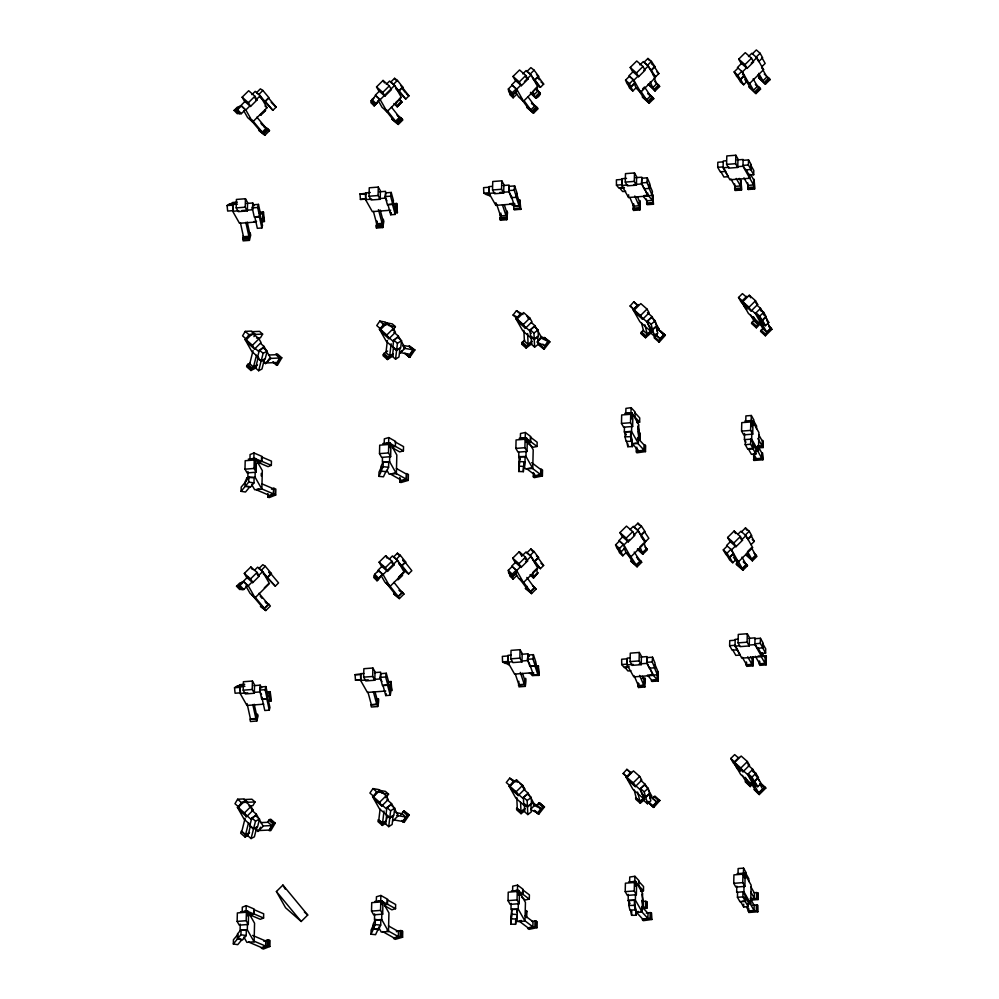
<?xml version="1.0" encoding="UTF-8"?>
<svg xmlns="http://www.w3.org/2000/svg" width="999" height="999" viewBox="0 0 999 999"><rect width="100%" height="100%" fill="white"/><g stroke="black" fill="none" stroke-linecap="round" stroke-linejoin="round"><path stroke-width="1.5" d="M256.306 221.99L239.498 223.277L232.705 211.276L232.867 204.508L237.45 204.158M236.201 207.892L236.413 199.438L245.442 198.739L247.565 202.497L247.352 210.951L238.324 211.638L236.201 207.892L245.23 207.193L247.352 210.951M245.23 207.193L245.442 198.739M245.579 486.001L249.962 486.7L245.492 492.02L241.096 491.321L241.209 487.087L245.679 481.768M242.208 939.347L237.725 944.667L233.341 943.968L233.441 939.734L237.912 934.415L237.812 938.648L240.747 939.11M244.992 469.168L245.192 460.714L254.221 460.015L256.343 463.773L256.144 472.227L247.115 472.914L244.992 469.168L254.021 468.469L256.144 472.227M263.748 704.17L246.94 705.456L240.147 693.443L240.309 686.688L244.892 686.338M246.616 203.459L252.735 202.984L252.572 209.753L241.87 210.564M246.054 481.481L246.728 477.809L255.07 477.16L261.875 489.173L254.645 489.722L251.623 484.39M246.653 480.769L246.728 477.809M237.15 921.403L237.35 912.936L246.378 912.249L248.501 916.008L248.301 924.462L239.273 925.149L237.15 921.403L246.179 920.703L248.301 924.462M247.852 477.709L248.002 471.516M243.194 690.184L243.394 681.73L252.422 681.043L254.545 684.79L254.345 693.244L245.317 693.943L243.194 690.184L252.223 689.497L254.345 693.244M241.096 491.321L248.714 482.092L248.826 477.01L254.096 477.859L253.971 482.929L250.399 487.187L245.13 486.351L245.255 481.281L248.826 477.01M249.95 459.602L250.075 454.533L253.996 452.984L261.9 456.368L261.775 461.438L257.854 462.987L257.917 460.452M240.235 924.162L240.085 930.356L247.315 929.807L254.108 941.82L246.89 942.369L243.868 937.037M233.341 943.968L240.946 934.739L241.071 929.669L246.341 930.506L246.216 935.576L242.632 939.834L237.362 938.998L237.487 933.928L241.071 929.669M251.261 459.09L253.871 458.066L253.996 452.984M254.021 468.469L254.221 460.015M255.07 477.16L255.182 472.515M255.257 469.405L255.519 458.553L248.301 459.115M246.229 905.643L242.307 907.179L242.195 912.262L246.104 910.713L246.229 905.643L254.133 909.015L254.008 914.085L250.087 915.633L250.15 913.098M246.179 920.703L246.378 912.249M252.223 689.497L252.422 681.043M247.315 929.807L247.465 923.613M247.652 915.858L247.764 911.2L240.534 911.762M261.451 461.151L261.563 456.918L271.441 461.138L271.328 465.372L268.069 466.658L258.192 462.437L261.451 461.151L271.328 465.372M261.226 475.911L261.288 473.376M261.875 489.173L262.312 470.566L255.519 458.553M253.696 913.798L253.796 909.565L263.674 913.798L263.574 918.019L260.302 919.305L250.424 915.084L253.696 913.798L263.574 918.019M261.513 694.592L260.002 691.932L260.165 685.164L254.058 685.626M254.108 941.82L254.558 923.213L247.764 911.2M271.503 489.185L273.851 488.261L275.836 489.098L275.687 495.017L269.156 497.602L267.844 497.027L267.907 493.531M258.928 488.761L256.306 489.797L269.48 495.429L273.401 493.881L273.526 488.811L261.663 483.741M267.844 497.027L273.714 494.18L273.851 488.261M248.551 942.02L261.726 947.651L265.647 946.103L265.771 941.033L252.597 935.401M267.27 945.891L267.407 939.972L268.719 939.997L270.042 940.559L269.892 946.478L263.361 949.05L261.388 948.201L267.27 945.891L269.892 946.478M268.581 945.916L268.719 939.997M390.684 210.227L372.34 211.626L365.547 199.625L365.709 192.857L370.292 192.507M369.056 196.241L369.255 187.787L378.284 187.088L380.407 190.846L380.207 199.3L371.178 199.987L369.056 196.241L378.084 195.542L380.207 199.3M385.739 691.033L367.407 692.432L360.614 680.431L360.776 673.663L363.823 673.426M363.661 677.16L363.861 668.706L372.889 668.019L375.012 671.765L374.812 680.232L365.784 680.918L363.661 677.16L372.689 676.473L374.812 680.232M378.084 195.542L378.284 187.088M372.689 676.473L372.889 668.019M386.925 200.762L385.414 198.102L385.577 191.333L379.458 191.808M386.064 471.228L383.454 476.798L378.908 476.348L379.008 472.115L381.606 466.558M379.495 453.633L379.695 445.179L388.723 444.48L390.846 448.239L390.646 456.693L381.618 457.38L379.495 453.633L388.524 452.934L390.646 456.693M381.031 471.153L381.156 466.083L383.241 461.638L388.698 462.175L388.586 467.245L386.501 471.69L381.031 471.153L383.117 466.708L383.241 461.638M371.016 934.227L371.116 930.007L373.713 924.437L373.614 928.658L371.016 934.227L375.574 934.677L378.171 929.107L373.614 928.658M371.528 911.1L371.728 902.646L380.756 901.947L382.879 905.706L382.679 914.16L373.651 914.847L371.528 911.1L380.557 910.401L382.679 914.16M382.467 457.53L382.355 462.175L389.585 461.625L396.378 473.638L389.148 474.188L386.888 470.179M373.151 929.045L373.264 923.963L375.349 919.517L380.819 920.054L380.694 925.124L378.609 929.582L373.151 929.045L375.224 924.587L375.349 919.517M374.625 913.86L374.475 920.067L381.693 919.505L388.486 931.518L381.268 932.067L378.996 928.071M381.98 681.58L380.469 678.908L380.631 672.14L374.525 672.614M376.311 901.835L376.436 896.752L380.869 895.466L387.6 899.237L387.475 904.307L384.528 905.181M388.636 442.657L388.761 437.574L384.328 438.873L384.203 443.943L388.636 442.657L403.421 450.836L403.534 446.603L395.104 441.883M388.524 452.934L388.723 444.48M389.585 461.625L389.735 455.419M389.922 447.677L390.035 443.019L382.804 443.581M378.609 929.582L378.671 927.047M380.557 910.401L380.756 901.947M387.475 904.307L380.744 900.536L380.869 895.466M381.693 919.505L381.843 913.311M382.068 904.008L382.142 900.911L374.912 901.46M396.378 473.638L396.828 455.032L390.035 443.019M388.486 931.518L388.936 912.911L382.142 900.911M408.254 480.394L406.568 479.445L406.718 473.526L408.404 474.475L408.254 480.394L400.874 482.554L399.75 481.93L399.862 477.485M399.75 481.93L400 478.434M395.542 908.715L395.641 904.495L387.225 899.774L387.125 903.995L395.542 908.715L391.845 909.802L384.627 905.756M406.218 479.133L394.992 472.839L390.559 474.138L401.785 480.432L406.218 479.133L406.331 474.063L396.366 468.469M382.679 931.592L393.906 937.886L398.339 936.6L398.451 931.518L388.486 925.923M400.174 936.475L400.312 930.556L401.61 930.656L402.734 931.293L402.597 937.212L395.204 939.36L393.531 938.423L400.174 936.475L402.597 937.212M401.473 936.575L401.61 930.656M514.173 203.958L495.841 205.369L489.048 193.356L489.21 186.588L492.257 186.363M492.544 189.972L492.744 181.518L501.773 180.831L503.896 184.578L503.696 193.032L494.667 193.731L492.544 189.972L501.573 189.286L503.696 193.032M495.841 205.369L495.904 202.66M501.573 189.286L501.773 180.831M511.925 197.178L508.903 191.833L509.065 185.065L502.959 185.539M532.917 672.702L514.585 674.1L507.792 662.1L507.954 655.332L511.013 655.094M510.839 658.828L511.038 650.374L520.067 649.687L522.19 653.433L521.99 661.887L512.962 662.587L510.839 658.828L519.867 658.141L521.99 661.887M515.871 448.401L516.071 439.947L525.099 439.248L527.222 443.007L527.022 451.461L517.994 452.147L515.871 448.401L524.9 447.714L527.022 451.461M508.029 900.636L508.229 892.182L517.257 891.483L519.38 895.241L519.18 903.695L510.152 904.382L508.029 900.636L517.057 899.937L519.18 903.695M520.242 459.615L518.731 456.955L518.843 452.297M524.113 461.75L523.339 471.665L518.706 471.491L519.48 461.563L524.999 461.85L525.124 456.78L519.567 456.555L518.906 466.196L524.463 466.421L524.999 461.85M519.418 464.385L519.567 456.555M511.126 903.396L510.976 909.602L518.194 909.04L524.987 921.053L517.769 921.602L516.258 918.943M516.246 918.618L515.584 924.325L510.951 924.137L511.725 914.21L517.245 914.51L517.357 909.427L511.8 909.215L511.138 918.843L516.708 919.068L517.245 914.51M511.8 909.215L510.951 924.137M523.339 471.665L523.439 467.445M519.867 658.141L520.067 649.687M524.463 466.421L524.562 462.612M524.9 447.714L525.099 439.248M525.224 437.562L525.349 432.492L520.491 433.504L520.367 438.586L525.224 437.562L537.062 446.453L537.162 442.22L530.369 437.1L530.269 441.321L527.559 441.895M524.025 466.296L525.524 468.956L532.754 468.406L525.961 456.393L526.073 451.748M526.298 442.445L526.411 437.799L519.18 438.349M515.584 924.325L515.684 920.091M516.708 919.068L516.758 916.533M517.057 899.937L517.257 891.483M517.457 890.209L517.582 885.139L512.724 886.163L512.599 891.233L517.457 890.209L529.295 899.1L529.395 894.867L522.602 889.747M518.194 909.04L518.344 902.846M518.531 895.092L518.643 890.446L511.426 890.996M529.92 664.572L527.659 660.576L527.822 653.808L521.703 654.27M522.502 893.968L522.564 891.158M532.754 468.406L533.204 449.8L526.411 437.799M542.395 475.949L541.033 474.925L541.171 469.006L542.532 470.029L542.395 475.949L534.303 477.647L533.391 476.96L533.503 472.527M533.391 476.96L533.816 473.489M524.987 921.053L525.437 902.459L518.643 890.446M526.91 910.951L526.673 917.619L525.886 916.445L526.023 910.526L526.823 911.712M530.369 468.007L526.723 468.768L535.776 475.599L540.634 474.587L540.759 469.505L531.705 462.674M521.403 920.491L518.968 920.991L528.034 927.834L532.879 926.81L533.004 921.74L525.074 915.758M534.902 926.81L535.039 920.891L537.212 921.74L537.062 927.659L528.971 929.357L527.609 928.333L534.902 926.81L537.062 927.659M536.163 926.985L536.301 921.066M648.426 195.966L628.558 197.49L621.765 185.477L621.927 178.721L626.51 178.371M625.274 182.093L625.474 173.639L634.502 172.952L636.625 176.698L636.425 185.165L627.397 185.851L625.274 182.093L634.29 181.406L636.425 185.165M621.478 423.426L621.678 414.972L630.706 414.285L632.829 418.032L632.629 426.486L623.601 427.185L621.478 423.426L630.506 422.739L632.629 426.486M628.558 197.49L628.633 194.78M625.849 434.64L624.338 431.98L624.45 427.322M625.049 436.825L625.174 431.743L630.719 431.655L631.618 441.296L626.073 441.396L625.049 436.825L630.594 436.725L631.618 441.296M632.429 446.603L631.268 436.65L632.429 446.603L627.809 446.69L627.884 443.868M634.29 181.406L634.502 172.952M630.506 422.739L630.706 414.285M631.106 407.667L630.993 412.737L625.799 413.461L625.923 408.391L631.106 407.667L635.139 412.013L635.014 417.082L631.992 413.823M630.594 436.725L630.719 431.655M632.579 443.881L638.349 443.431L631.555 431.418L631.668 426.773M631.855 419.018L632.005 412.824L624.787 413.374M653.683 675.361L633.816 676.885L627.022 664.872L627.185 658.116L630.244 657.879M630.069 661.613L630.269 653.159L639.298 652.459L641.42 656.218L641.221 664.672L632.192 665.359L630.069 661.613L639.098 660.913L641.221 664.672M647.664 194.63L641.633 183.953L641.795 177.198L635.676 177.66M625.212 891.645L625.411 883.191L634.44 882.504L636.563 886.263L636.363 894.717L627.335 895.404L625.212 891.645L634.24 890.958L636.363 894.717M645.491 451.61L644.492 450.524L644.63 444.605L645.641 445.691L645.491 451.61L636.85 452.822L636.288 447.652M636.176 452.097L636.813 447.177M637.849 429.707L637.936 425.899L639.635 433.529L639.51 438.598L637.824 430.981M638.349 443.431L638.798 424.825L632.005 412.824M636.75 422.552L639.635 422.152L639.735 417.919L634.702 412.487M629.657 903.283L628.159 900.611L628.309 894.417M639.959 439.023L640.109 433.104L640.222 440.159L639.959 439.023L637.187 439.061M628.87 905.456L628.995 900.386L634.54 900.286L635.426 909.939L629.882 910.039L628.87 905.456L634.415 905.369L635.426 909.939M636.251 915.246L635.077 905.294L636.251 915.246L631.63 915.321L631.73 911.1M639.098 660.913L639.298 652.459M636.051 443.106L632.155 443.643L638.873 450.886L644.068 450.162L644.193 445.092L637.474 437.849M634.24 890.958L634.44 882.504M634.927 876.298L634.802 881.38L629.62 882.105L629.745 877.022L634.927 876.298L638.96 880.643L638.836 885.726M634.415 905.369L634.54 900.286M636.388 912.512L642.17 912.075L635.376 900.062L635.526 893.868M635.714 886.113L635.826 881.455L628.596 882.017M652.921 674.025L646.89 663.348L647.052 656.593L640.933 657.055M642.17 912.075L642.619 893.468L635.826 881.455M640.571 891.195L643.456 890.783L643.556 886.563L638.511 881.13M642.195 908.416L646.815 908.328L645.641 907.204L645.779 901.285L643.006 901.335M646.64 907.567L646.79 901.647L645.779 901.285M646.815 908.328L646.79 901.647M638.586 911.5L635.988 911.862L642.707 919.105L647.889 918.381L648.014 913.311L642.257 907.104M650.037 918.506L642.257 919.592L643.269 920.678L651.91 919.467L650.037 918.506L650.187 912.587L646.291 913.123M651.248 918.743L651.385 912.824L650.187 912.587M651.91 919.467L651.385 912.824M717.707 167.345L723.126 166.92L725.674 171.428L720.254 171.84L717.707 167.345L717.831 162.263L723.251 161.85M749.862 174.201L749.762 178.259L729.894 179.783L723.101 167.77L723.264 161.001L726.323 160.777M726.598 164.385L726.81 155.931L735.838 155.245L737.961 158.991L737.749 167.445L728.733 168.144L726.598 164.385L735.626 163.699L737.749 167.445M741.508 190.01L741.071 180.432L741.508 190.01L735.189 190.497L734.677 183.953M735.626 163.699L735.838 155.245M730.818 178.871L735.064 186.376L740.484 185.951L740.609 180.881L739.198 178.384M729.62 645.716L735.039 645.292L737.587 649.8L732.167 650.212L729.62 645.716L729.745 640.634L735.164 640.222M749.762 178.259L742.969 166.246L743.131 159.478L737.012 159.952M761.775 652.572L761.675 656.63L741.82 658.154L735.027 646.141L735.189 639.372L738.236 639.148M741.57 431.106L741.77 422.639L750.798 421.953L752.921 425.711L752.722 434.165L743.693 434.852L741.57 431.106L750.599 430.407L752.722 434.165M754.595 188.998L754.158 179.42L754.595 188.998L748.276 189.485L747.764 182.954M748.401 164.985L742.981 165.397L745.529 169.905L750.948 169.493L748.401 164.985L748.526 159.915L743.106 160.327M748.276 189.485L748.338 186.676M738.074 642.881L738.273 634.427L747.302 633.728L749.425 637.487L749.225 645.941L740.197 646.628L738.074 642.881L747.09 642.182L749.225 645.941M733.728 883.328L733.928 874.874L742.956 874.187L745.079 877.934L744.879 886.4L735.851 887.087L733.728 883.328L742.756 882.641L744.879 886.4M745.941 442.32L744.43 439.647L744.58 433.454M750.948 169.493L751.073 164.423L748.526 159.915M753.184 448.738L750.624 444.243L750.749 439.16L753.296 443.668L753.184 448.738L747.764 449.163L745.217 444.655L745.329 439.585M745.778 420.979L745.903 415.909L751.323 415.497L753.87 419.992L753.745 425.062M743.918 177.859L748.164 185.364L753.571 184.952L753.696 179.882L750.861 174.875M745.991 169.443L749.175 175.075L753.696 174.738L753.795 170.504L750.611 164.872M736.812 886.101L736.663 892.294L743.893 891.745L750.686 903.758L747.801 903.97M745.416 901.385L742.869 896.89L742.994 891.82L745.541 896.315L745.416 901.385L739.997 901.81L737.449 897.302L737.574 892.232M738.024 873.626L738.136 868.556L743.556 868.143L746.103 872.639L745.978 877.721M750.599 430.407L750.798 421.953M751.198 420.567L751.323 415.497M753.034 665.871L752.809 656.668L753.034 665.871L746.715 666.358L746.141 662.187M755.556 451.323L758.453 451.111L751.66 439.098L751.847 431.343M751.947 426.698L752.097 420.492L744.879 421.054M750.661 656.78L752.072 659.29L751.947 664.36L746.54 664.772L746.59 662.237M747.09 642.182L747.302 633.728M752.734 448.351L752.834 444.13L756.018 449.75L755.918 453.983L751.41 454.333L748.226 448.701L752.734 448.351L755.918 453.983M742.756 882.641L742.956 874.187M743.431 873.213L743.556 868.143M762.886 459.777L762.387 452.722L762.886 459.777L753.858 460.464L753.571 453.796M743.893 891.745L744.043 885.539M744.23 877.796L744.342 873.138L737.112 873.7M753.433 459.715L754.12 459.265L754.257 453.346M748.164 906.63L744.967 900.998L745.079 896.777L748.263 902.409L748.164 906.63L743.643 906.98L743.706 904.157M756.53 428.896L756.593 426.086L754.045 421.578M758.453 451.111L758.903 432.505L752.097 420.492M752.372 905.131L757.554 905.119L757.841 911.787L748.813 912.487L748.239 908.403M748.763 881.543L748.825 878.733L745.641 873.101M750.636 899.15L754.17 905.406L754.045 910.489L748.638 910.901L748.701 908.366M761.675 656.63L754.882 644.617L755.044 637.849L748.938 638.324M749.862 900.436L749.799 902.984L754.045 910.489M750.686 903.758L751.136 885.151L744.342 873.138M753.558 453.671L756.393 458.678L761.8 458.254L761.925 453.184L757.679 445.679M758.041 446.316L762.1 446.004L762.225 440.921L758.678 434.665M763.174 447.515L762.687 440.472L763.174 447.515L757.155 447.977M763.373 655.856L765.896 655.669L766.32 656.418L766.121 664.872L759.802 665.359L759.24 661.188M762.337 653.284L765.159 658.279L765.047 663.361L759.627 663.773L759.69 661.238M750.286 898.538L754.345 898.226L754.47 893.156L750.923 886.9M760.314 643.356L754.907 643.768L757.454 648.276L762.874 647.864L760.314 643.356L760.439 638.286L755.019 638.698M765.047 663.361L760.801 655.856L760.851 653.321M757.841 911.787L756.293 910.738L756.443 904.819M750.611 900.111L758.129 899.525L756.593 898.476L756.73 892.557L754.02 892.769M762.874 647.864L762.986 642.794L760.439 638.286M757.417 911.038L757.554 905.119M757.704 898.775L757.854 892.856L756.73 892.557M758.129 899.525L757.854 892.856M757.916 647.814L761.101 653.446L765.609 653.096L765.709 648.875L762.524 643.244M766.121 664.872L765.896 655.669M408.878 357.205L413.524 349.7L414.897 349.937L409.802 357.367L404.508 353.371M639.86 209.952L639.735 200.624L639.86 209.952L633.541 210.427L633.241 203.933M637.487 196.865L639.26 201.061L638.96 205.769L633.541 206.181L633.691 203.821M633.541 210.427L633.878 205.195M641.558 182.929L641.857 178.222L647.277 177.81L649.762 183.679L649.462 188.386L644.055 188.799L641.558 182.929L646.977 182.517L649.462 188.386M646.977 182.517L647.277 177.81M652.147 195.367L649.038 188.024L649.288 184.103L652.397 191.446L652.147 195.367L647.639 195.717L647.802 193.094M642.369 678.383L644.904 678.196L645.317 679.17L644.817 687.025L638.498 687.499L638.049 683.216M642.295 676.286L644.068 680.481L643.768 685.189L638.349 685.614L638.498 683.254M638.498 687.499L638.748 683.578M644.817 687.025L644.193 685.551L644.904 678.196M646.815 662.325L647.115 657.617L652.534 657.205L655.019 663.074L654.72 667.782L649.313 668.194L646.815 662.325L652.235 661.912L654.72 667.782M652.235 661.912L652.534 657.205M649.787 667.769L652.896 675.112L657.404 674.762L657.654 670.841L655.069 664.722M270.579 701.198L270.205 691.645L271.154 700.811L268.057 701.398M506.743 219.73L506.93 210.864L507.529 212.637L506.743 219.73L500.424 220.217L500.337 213.898M504.233 204.645L506.443 211.251L505.969 215.509L500.561 215.921L500.874 213.087M500.424 220.217L501.048 214.548M508.753 190.584L509.215 186.326L514.635 185.914L517.02 193.032L516.545 197.29L511.138 197.702L508.753 190.584L514.173 190.16L516.545 197.29M514.173 190.16L514.635 185.914M519.118 205.881L516.133 196.965L516.533 193.419L519.505 202.335L519.118 205.881L514.597 206.219L514.86 203.858M525.287 686.375C523.588 677.734 527.322 673.638 525.287 686.375L518.968 686.862L518.793 681.256M515.334 674.138L518.856 684.69L524.275 684.278L524.737 680.019L522.539 673.426M527.497 659.315L527.971 655.057L533.391 654.645L535.764 661.775L535.302 666.033L529.882 666.445L527.497 659.315L532.917 658.903L535.302 666.033M532.917 658.903L533.391 654.645M533.616 672.602L533.354 674.962L530.369 666.058L533.379 665.821M535.014 664.522L535.277 662.162L538.261 671.066L537.862 674.612L532.529 674.987L529.383 673.076M387.637 351.061L383.941 353.434L383.054 355.681L387.412 359.528L393.107 355.869M387.4 340.484L385.964 352.61L389.71 355.906L392.782 353.933M387.412 359.528L388.311 357.267L393.231 354.121M389.71 355.906L391.133 343.781M392.844 347.277L393.706 340.01L397.802 337.375L401.548 340.671L400.686 347.939L396.591 350.574L386.213 341.208L379.408 329.208L384.64 324.026M395.542 359.165L398.963 356.98L400.037 347.889L396.615 350.075L393.494 347.327L392.42 356.418L395.542 359.165L397.452 343.294L401.548 340.671M380.07 809.215L378.821 819.817L382.567 823.114L385.639 821.141M382.567 823.114L384.003 811.001M382.542 823.613L378.171 819.767L377.959 821.578L382.33 825.424L382.542 823.613L386.226 821.24M386.875 807.492L386.014 814.772L389.76 818.056L393.856 815.434L394.717 808.154L390.971 804.869L386.875 807.492L390.621 810.788L388.711 826.66L385.602 823.913L386.675 814.822M386.838 818.968L387.2 815.946M518.706 471.491L519.38 465.784M517.007 912.474L517.357 909.427M390.572 682.454L391.108 681.53L391.783 690.784L390.572 682.454L388.037 682.654M382.792 227.547L383.279 219.293L383.841 221.353L382.792 227.547L376.461 228.034L376.723 221.179M380.169 210.027L382.779 219.643L382.142 223.364L376.723 223.776L377.147 221.291M376.461 228.034L377.098 224.313M385.177 196.578L385.814 192.857L391.221 192.445L393.456 200.687L392.819 204.395L387.412 204.82L385.177 196.578L390.597 196.154L391.221 192.445M392.944 201.024L395.729 211.326L395.204 214.423L390.696 214.773L391.046 212.712M392.769 202.06L392.42 204.121L395.204 214.423M380.232 677.384L380.869 673.663L386.288 673.251L388.511 681.493L387.887 685.214L382.467 685.626L380.232 677.384L385.651 676.972L386.288 673.251M367.994 692.257L371.341 704.62L376.748 704.195L377.385 700.486L375.149 692.245M377.147 704.47C378.883 692.732 379.133 702.135 377.709 706.53L371.391 707.017L370.829 704.957L377.147 704.47L377.709 706.53M388.012 681.83L390.796 692.132L390.272 695.229L385.751 695.579L386.101 693.518M543.419 348.788L539.048 344.942L539.235 344.031L544.18 349.151L549.875 341.895L544.355 337.512L549.875 341.895M538.236 665.958L539.035 675.374L538.236 665.958L535.701 666.158M249.4 240.372L249.026 237.562L250.2 232.892L250.699 235.19L249.4 240.372L243.082 240.859L243.294 235.714M252.26 207.917L253.034 204.807L258.454 204.395L260.489 213.599L259.703 216.708L254.295 217.12L252.26 207.917L257.68 207.505L258.454 204.395M240.409 222.777L243.481 236.713L248.901 236.301L249.675 233.192L247.215 222.04M259.328 216.483L259.977 213.886L262.512 225.387L261.863 227.972L257.342 228.321L254.807 216.82L259.328 216.483L261.863 227.972M250.175 363.087L247.764 364.348L246.603 366.67L250.974 370.517L256.306 367.719M253.059 350.524L249.75 363.748L253.496 367.033L257.492 364.935M250.974 370.517L252.135 368.181L256.93 365.671M253.496 367.033L256.443 355.282M259.378 350.037L257.38 357.967L261.126 361.263L265.122 359.165L267.108 351.236L263.374 347.939L259.378 350.037L263.112 353.334L261.126 361.263M258.666 370.729L261.151 360.814L264.473 359.066L261.988 368.981L258.666 370.729L255.544 367.982L258.029 358.067L261.151 360.814M259.69 690.097L260.477 686.987L265.896 686.575L267.919 695.766L267.145 698.875L261.726 699.3L259.69 690.097L265.11 689.685L265.896 686.575M247.078 703.596L250.462 718.918L255.881 718.506L256.668 715.396L254.196 704.258M256.268 718.731L257.442 714.073L258.079 715.846L256.78 721.028L250.462 721.515L249.95 719.218L256.268 718.731L256.78 721.028M261.726 699.3L262.25 697.227M266.758 698.651L267.407 696.066L269.942 707.554L269.293 710.152L264.785 710.501L262.238 699L266.758 698.651L269.293 710.152M245.142 818.094L241.833 831.318L245.579 834.615L249.575 832.517M245.554 835.064L241.184 831.218L240.684 833.203L245.055 837.037L245.554 835.064L249.151 833.166M245.579 834.615L248.526 822.851M251.773 817.881L249.775 825.823L253.521 829.108L257.517 827.01L259.503 819.08L255.769 815.783L251.773 817.881L255.507 821.178L251.061 838.573L247.939 835.838L250.424 825.923L253.546 828.658M654.782 338.399L654.495 336.85L657.267 333.741M664.41 334.465L658.865 340.696L659.14 342.232L665.309 335.314L660.039 330.619L665.309 335.314M760.689 323.501L756.343 327.809L751.548 323.226L753.945 320.254M756.343 327.809L756.355 326.036L759.29 323.127M769.093 326.261L771.915 329.308L765.384 335.776L760.589 331.181L762.999 328.221M765.384 335.776L765.396 334.003L771.278 328.184M378.908 476.348L381.506 470.779M371.116 100.824L375.761 95.504L379.695 99.438L375.062 104.745L371.116 100.824L374.063 97.914M371.778 100.824L370.879 102.622L374.163 105.894L377.422 102.66M374.163 105.894L379.695 99.438M375.062 104.745L375.774 103.309L371.84 99.388M396.603 101.411L395.417 103.809L400.524 97.54M393.918 103.509L397.202 106.781L401.885 102.01L399.325 99.276M397.202 106.781L401.885 102.01M374.712 574.275L373.988 575.699L377.922 579.632L382.567 574.313L378.621 570.392L374.712 574.275L378.646 578.196L377.922 579.632M377.909 571.828L378.621 570.392M377.922 578.983L374.65 575.711L373.751 577.497L377.023 580.769L382.567 574.313M381.193 575.749L377.023 580.769M652.297 331.855L645.541 337.737L641.171 333.891L641.483 331.918L643.518 330.157M645.541 337.737L645.854 335.764L650.923 331.356M253.958 336.626L255.282 334.378L251.536 331.081L245.23 331.381L242.582 335.864L246.316 339.161L248.963 334.677L262.637 334.116L260.427 337.849L256.481 338.037M268.519 359.603L266.533 362.974L277.048 362.475L279.695 357.992L275.949 354.707L268.444 355.057M276.348 365.347L280.232 357.892L281.805 357.817L277.397 365.297L273.064 362.462M247.677 802.222L243.931 798.938L237.625 799.225L234.977 803.708L238.711 807.005L241.358 802.522L255.032 801.96L252.822 805.694L248.876 805.881M260.602 827.172L258.616 830.544L269.131 830.057L271.778 825.561L268.032 822.277L260.527 822.627M267.507 822.377L268.831 820.129L270.841 819.305L275.212 823.151L270.804 830.631L269.231 830.693L273.189 823.975L275.212 823.151M531.818 343.731L526.098 348.052L521.728 344.205L522.34 342.07L524.812 340.197M526.098 348.052L526.71 345.916L531.655 342.182M389.073 325.337L385.327 322.053L379.807 321.091L376.748 325.549L380.494 328.846L383.554 324.388L386.313 324.862M392.844 330.357L395.392 326.636L392.27 323.888L385.377 322.689M402.235 350.424L400.699 352.659L409.89 354.258L412.949 349.787L409.215 346.503L403.084 345.429M382.242 792.831L378.496 789.535L372.977 788.586L369.917 793.044L373.663 796.34L376.723 791.87L379.483 792.357M386.014 797.839L388.561 794.13L385.439 791.383L378.559 790.184L381.668 792.931L388.561 794.13M400.736 814.922L404.008 810.913L409.29 814.922L404.183 822.352L402.809 822.115L407.405 815.421L409.29 814.922M395.941 812.649L402.073 813.71L405.819 817.007L402.759 821.465L393.569 819.867M516.483 310.677L520.229 313.973L516.82 318.331L513.074 315.035L516.483 310.677L522.964 314.523M548.126 341.433L540.447 337.787L537.025 342.145L544.705 345.791L548.126 341.433L544.38 338.149L540.534 336.313M543.606 347.877L548.726 341.346M509.69 778.159L506.281 782.504L510.027 785.801L513.436 781.455L509.69 778.159L516.171 781.992M536.675 805.431L539.335 802.709L544.467 806.917L538.786 814.173L534.353 810.738M531.206 809.952L537.599 812.986L541.021 808.641L537.275 805.344L533.429 803.521M537.624 813.623L542.757 807.105L544.467 806.917M630.119 305.956L633.816 301.798L637.562 305.095L633.853 309.253L630.119 305.956L633.728 309.328M656.343 335.402L660.089 338.698L663.786 334.54L657.767 328.908M623.164 773.501L626.86 769.342L630.606 772.639L626.91 776.797L623.164 773.501L626.773 776.885M652.16 798.588L654.932 796.103L659.902 800.499L653.733 807.429L648.463 802.746L653.733 807.429M649.075 802.672L652.822 805.968L656.53 801.81L650.499 796.178M652.834 806.58L658.378 800.349L659.902 800.499M242.145 97.203L248.676 90.734L254.92 96.229L257.043 99.975L250.512 106.443L244.268 100.961L242.145 97.203L248.389 102.697L250.512 106.443M234.091 110.402L237.35 107.168L239.61 106.756L236.338 109.99L234.091 110.402L237.287 113.724L239.548 113.312L236.338 109.99M235.702 109.99L239.61 106.106L241.421 105.782L245.267 109.765L241.358 113.649L239.548 113.973L235.702 109.99L237.5 109.653L241.421 105.782M245.267 101.199L240.846 105.569L245.841 109.965L252.635 121.978L266.995 107.742L260.202 95.742L255.207 91.346L251.898 94.63M248.389 102.697L254.92 96.229M262.874 90.459L260.377 88.861L256.456 92.745L258.953 94.343L262.874 90.459L269.006 97.765L265.085 101.648L262.587 100.05M245.841 109.965L250.262 105.582M255.781 100.112L260.202 95.742M265.509 110.439L260.639 115.022L265.509 110.439L265.022 109.753M272.864 110.327L276.124 107.093L268.469 97.964L265.197 101.199L272.864 110.327L263.124 99.863M249.538 118.332L259.752 130.519L262.262 132.118L266.171 128.234L256.893 117.158M262.974 133.104L267.545 128.584L268.469 129.458L269.493 130.669L264.922 135.202L259.228 130.707L264.922 135.202M263.898 133.978L268.469 129.458M376.536 86.901L383.054 80.432L389.298 85.926L391.421 89.673L384.89 96.141L378.658 90.659L376.536 86.901L382.767 92.395L384.89 96.141M379.645 90.897L375.224 95.28L380.219 99.663L387.013 111.676L401.373 97.44L394.58 85.439L389.585 81.044L386.276 84.328M394.555 78.309L390.634 82.193L393.531 84.291L398.913 91.084L402.822 87.2L397.452 80.407L394.555 78.309L396.341 80.582M382.767 92.395L389.298 85.926M393.531 84.291L397.452 80.407M380.219 99.663L394.58 85.439M397.327 106.543L396.728 105.769L401.298 101.236M405.706 99.076L408.978 95.842L402.26 87.35L399.001 90.584L405.706 99.076L397.54 90.047M384.615 108.916L392.682 119.106L395.579 121.204L399.5 117.32L391.433 107.13M396.466 122.402L401.036 117.87L401.96 118.781L402.859 119.917L398.289 124.45L392.108 119.256L398.289 124.45M397.39 123.314L401.96 118.781M258.691 357.555L251.823 351.511L245.03 339.498L250.25 334.328M246.191 339.797L252.722 333.329L258.953 338.811L261.076 342.57L254.558 349.038L248.314 343.544L246.191 339.797L252.435 345.279L254.558 349.038M513.036 76.436L519.555 69.967L525.799 75.462L527.922 79.208L521.391 85.677L515.159 80.195L513.036 76.436L519.268 81.93L521.391 85.677M516.146 80.432L511.725 84.815L516.72 89.198L523.513 101.211L537.874 86.988L531.081 74.975L526.086 70.579L522.777 73.864M508.341 88.998L512.25 85.115L516.196 88.899L516.583 91.409L512.674 95.292L508.716 91.508L508.341 88.998L512.287 92.782L513.149 97.802L516.408 94.568L515.934 91.421L512.662 94.655M252.435 345.279L258.953 338.811M519.268 81.93L525.799 75.462M530.207 74.051L534.128 70.167L530.881 67.62L526.96 71.503L530.207 74.051L534.727 80.195L538.636 76.311L534.128 70.167M512.287 92.782L516.196 88.899M516.72 89.198L521.141 84.828M524.45 81.543L531.081 74.975M260.552 343.381L263.986 346.403L258.766 351.573L255.332 348.564M534.09 89.91L537.025 87L537.674 91.196L533.753 95.08L530.794 92.233M540.422 87.338L543.681 84.103L538.049 76.424L534.777 79.658L540.422 87.338L533.691 79.733M263.261 361.576L265.559 363.586L270.779 358.416L263.986 346.403M539.647 92.445C542.145 94.006 535.801 100.287 535.077 96.978L539.647 92.445L536.688 89.61M535.764 97.815L540.334 93.294M520.054 97.103L527.572 107.343L530.819 109.89L534.74 106.006L528.046 96.903M531.843 111.264L536.413 106.743L537.337 107.68L538.086 108.704L533.516 113.224L526.972 107.455L533.516 113.224M532.767 112.2L537.337 107.68M630.219 67.457L636.738 60.989L642.981 66.483L645.104 70.23L638.573 76.698L632.342 71.216L630.219 67.457L636.45 72.952L638.573 76.698M633.329 71.453L628.908 75.824L633.903 80.22L640.696 92.233L655.057 77.997L648.264 65.996L643.269 61.601L639.959 64.885M625.549 80.12L629.47 76.236L633.354 79.808L634.827 83.354L630.918 87.238L627.035 83.666L625.549 80.12L629.432 83.691L630.918 87.238M647.926 58.441L644.005 62.325L647.539 65.272L651.098 70.642L655.019 66.771L651.448 61.389L647.926 58.441L649.35 60.589M636.45 72.952L642.981 66.483M380.569 329.495L387.1 323.027L393.331 328.521L395.467 332.267L388.936 338.736L382.692 333.241L380.569 329.495L386.813 334.977L388.936 338.736M647.539 65.272L651.448 61.389M629.432 83.691L633.354 79.808M633.903 80.22L638.324 75.837M643.843 70.367L648.264 65.996M632.767 91.046L630.918 86.613L634.178 83.379L636.038 87.812L632.767 91.046L629.532 88.062L628.146 84.74M386.813 334.977L393.331 328.521M642.582 88.923L644.542 86.975L650.486 95.941L646.565 99.825L643.031 96.878L637.087 87.912M655.594 76.798L658.853 73.564L654.395 66.846L651.136 70.08L655.594 76.798L652.647 74.338M393.781 332.08L398.364 336.101L393.144 341.283L387.425 336.251M648.851 84.128L652.734 87.7L656.655 83.816L654.183 77.922M658.591 84.99L659.615 86.463L655.044 90.996L654.02 89.51L658.591 84.99L654.707 81.419M654.795 90.41L659.365 85.877M647.714 101.374L652.272 96.853L653.758 98.689L649.188 103.209L642.407 96.953L649.188 103.209M648.588 102.31L653.159 97.79M399.937 353.284L405.157 348.114L398.364 336.101M738.736 59.141L745.254 52.672L751.498 58.167L753.621 61.913L747.09 68.382L740.858 62.887L738.736 59.141L744.967 64.623L747.09 68.382M741.845 63.137L737.424 67.507L742.419 71.903L749.213 83.916L763.573 69.68L756.78 57.667L751.785 53.284L748.476 56.568M740.421 79.733L737.874 75.237L741.795 71.354L744.342 75.862L740.421 79.733L736.688 76.448L734.14 71.94L738.049 68.057M752.409 53.834L756.33 49.95L760.077 53.247L762.624 57.742L758.703 61.626L756.156 57.13L760.077 53.247M744.967 64.623L751.498 58.167M742.419 71.903L746.84 67.52M751.26 63.149L756.78 57.667M740.446 79.146L743.706 75.912L746.89 81.531L743.631 84.765L740.509 82.03L737.324 76.399L740.446 79.146L743.631 84.765M244.33 573.414L250.849 566.945L257.093 572.427L259.216 576.186L252.685 582.654L246.453 577.16L244.33 573.414L250.562 578.896L252.685 582.654M241.995 589.148L239.735 589.56L236.526 586.238L239.785 583.004L242.045 582.592M761.9 66.658L765.172 63.424L761.987 57.792M238.137 585.814L242.058 581.93L243.856 581.605L247.715 585.589L243.793 589.472L241.983 589.797L238.137 585.814L239.947 585.489L243.856 581.605M247.702 577.022L243.294 581.406L248.276 585.801L255.082 597.802L269.443 583.578L262.637 571.565L257.655 567.17L254.333 570.454M250.562 578.896L257.093 572.427M265.309 566.283L262.812 564.685L258.891 568.568L261.401 570.167L265.309 566.283L271.441 573.601L267.52 577.484L263.274 573.788M531.868 338.798L522.714 330.744L515.921 318.743L521.141 313.561M517.07 319.031L523.601 312.562L529.845 318.057L531.967 321.803L525.437 328.271L519.193 322.789L517.07 319.031L523.314 324.525L525.437 328.271M248.276 585.801L252.697 581.418M258.229 575.948L262.637 571.565M746.915 81.93L749.75 86.925L753.496 90.222L757.404 86.339L753.159 78.834M757.791 75.05L762.961 80.844L766.87 76.96L762.624 69.455M754.72 91.92L759.29 87.388L760.127 88.312L760.551 89.061L755.981 93.594L749.113 86.975L755.981 93.594M764.185 82.542L768.755 78.009L769.592 78.933L770.017 79.683L765.446 84.216L758.578 77.597L765.446 84.216M755.556 92.845L760.127 88.312M765.022 83.466L769.592 78.933M267.645 577.022L270.904 573.788L278.571 582.929L275.299 586.163L265.559 575.686L275.299 586.163M523.314 324.525L529.845 318.057M264.298 587.899L268.219 584.015M531.156 333.479L529.645 330.819L534.865 325.637L531.431 322.627M251.661 594.48L261.875 606.668L264.373 608.266L268.281 604.383L259.003 593.306M264.248 608.728L268.818 604.195L270.354 606.031L265.784 610.551L260.502 606.331L265.784 610.551M537.487 341.795L541.658 337.65L534.865 325.637M651.336 331.83L639.897 321.765L633.091 309.752L638.324 304.583M379.133 562.162L385.664 555.694L391.908 561.188L394.031 564.934L387.5 571.403L381.256 565.921L379.133 562.162L385.377 567.657L387.5 571.403M634.253 310.052L640.784 303.584L647.015 309.066L649.15 312.824L642.619 319.293L636.375 313.798L634.253 310.052L640.496 315.534L642.619 319.293M382.517 565.784L378.097 570.154L383.092 574.55L389.885 586.563L404.245 572.327L397.452 560.314L392.457 555.931L389.148 559.215M397.415 553.196L393.506 557.08L396.403 559.165L401.773 565.958L405.694 562.087L400.324 555.282L397.415 553.196L399.213 555.456M385.377 567.657L391.908 561.188M640.496 315.534L647.015 309.066M396.403 559.165L400.324 555.282M383.092 574.55L397.452 560.314M650.599 328.509L646.828 321.828L652.047 316.658L647.477 312.637M401.86 565.459L405.132 562.225L411.838 570.716L408.579 573.95L406.156 572.215L399.45 563.723L401.86 565.459L408.579 573.95M656.755 330.744L658.841 328.671L652.047 316.658M388.199 584.39L386.263 582.991L395.217 594.318L398.126 596.403L402.035 592.532L393.981 582.33M398.039 596.903L402.609 592.382L403.946 594.08L399.375 598.601L393.681 593.768L399.375 598.601M743.88 304.47L741.071 301.998L738.523 297.502L742.432 293.619L746.178 296.915M764.223 323.451L762.137 325.524L748.413 313.449L741.608 301.436L746.84 296.266M742.769 301.735L749.3 295.267L755.531 300.749L757.654 304.508L751.136 310.976L744.892 305.482L742.769 301.735L749.013 307.217L751.136 310.976M249.937 824.387L244.218 819.355L237.425 807.354L242.645 802.172M238.212 807.429L244.73 800.961L250.974 806.455L253.097 810.201L246.566 816.67L240.334 811.188L238.212 807.429L244.443 812.924L246.566 816.67M749.013 307.217L755.531 300.749M244.443 812.924L250.974 806.455M762.137 325.524L755.344 313.511L760.564 308.341L757.13 305.319M512.712 558.179L519.243 551.71L525.486 557.192L527.609 560.951L521.078 567.42L514.835 561.925L512.712 558.179L518.956 563.661L521.078 567.42M251.798 810.226L256.381 814.247L251.161 819.43L244.293 813.386M763.648 312.287L766.196 316.783L762.287 320.667L759.74 316.159L763.648 312.287L759.914 308.991L761.188 311.238M516.096 561.788L511.675 566.171L516.67 570.554L523.464 582.567L537.824 568.344L531.031 556.331L526.036 551.935L521.615 556.318M508.279 570.354L512.2 566.47L516.146 570.254L516.533 572.777L512.624 576.648L508.666 572.864L508.279 570.354L512.237 574.138L513.099 579.158L516.358 575.923L515.884 572.777L512.612 576.011M530.831 548.975L526.91 552.859L530.157 555.407L534.677 561.55L538.586 557.667L534.078 551.523L530.831 548.975L532.629 551.436M750.386 314.598L753.933 320.854L757.679 324.151L759.627 322.215M518.956 563.661L525.486 557.192M530.157 555.407L534.078 551.523M512.237 574.138L516.146 570.254M516.67 570.554L521.091 566.183M525.511 561.8L531.031 556.331M765.484 325.699L768.743 322.465L765.559 316.833L762.299 320.067L765.484 325.699L762.362 322.952L759.178 317.32M255.657 829.42L257.954 831.43L263.174 826.26L256.381 814.247M759.44 322.565L762.974 328.821L766.72 332.105L770.641 328.234L767.806 323.226M540.372 568.693L543.631 565.459L537.986 557.779L534.727 561.013L540.372 568.693L533.628 561.088M533.379 576.76L537.3 572.877L536.65 568.681L532.729 572.564L533.379 576.76L531.406 574.862M533.478 578.021L537.949 572.864L533.478 578.021L530.182 574.862M532.517 585.664L536.088 589.11L531.518 593.631L525.349 588.374L527.347 586.475M521.84 580.469L519.667 578.783L527.197 589.023L530.444 591.558L534.353 587.687L526.835 577.447M531.518 593.631L530.382 592.095L534.952 587.574M619.954 532.592L626.485 526.123L632.717 531.618L634.84 535.364L628.321 541.833L622.077 536.338L619.954 532.592L626.198 538.086L628.321 541.833M623.339 536.201L618.918 540.584L623.913 544.979L630.706 556.98L645.067 542.757L638.274 530.744L633.279 526.361L629.969 529.645M615.559 544.88L619.467 540.996L623.351 544.567L624.837 548.114L620.916 551.997L617.032 548.414L615.559 544.88L619.442 548.451L620.916 551.997M637.924 523.201L634.003 527.072L637.537 530.019L641.108 535.402L645.017 531.518L641.458 526.148L637.924 523.201L639.348 525.349M626.198 538.086L632.717 531.618M637.537 530.019L641.458 526.148M619.442 548.451L623.351 544.567M623.913 544.979L629.432 539.497M633.853 535.127L638.274 530.744M276.398 891.52L282.917 885.052L307.717 915.022L301.186 921.49L285.589 907.766L276.398 891.52L301.186 921.49M387.387 815.746L379.383 808.703L372.59 796.69L377.809 791.52M373.364 796.777L379.895 790.309L386.126 795.791L388.249 799.55L381.73 806.018L375.487 800.524L373.364 796.777L379.608 802.259L381.73 806.018M618.144 549.5L619.542 552.822L622.777 555.794L626.036 552.559L624.188 548.139M379.608 802.259L386.126 795.791M645.591 541.558L648.851 538.324L644.405 531.593L641.133 534.827L645.591 541.558L641.171 536.85M642.407 552.784L646.328 548.901L643.856 542.994L639.947 546.878L642.407 552.784L638.523 549.2M646.977 548.876L647.352 549.762L642.782 554.283L642.407 553.396L646.977 548.876L645.029 547.09M386.963 799.562L391.533 803.596L386.313 808.765L381.73 804.744M636.238 564.897L630.294 555.943L626.773 552.996L632.717 561.95L636.238 564.897L640.159 561.026L634.215 552.06M640.784 560.938L641.67 562.287L637.1 566.82L636.213 565.471L640.784 560.938L636.538 557.405M393.107 820.778L398.326 815.609L391.533 803.596M727.609 537.487L734.14 531.018L740.384 536.5L742.507 540.259L735.976 546.728L729.732 541.233L727.609 537.487L733.853 542.969L735.976 546.728M730.993 541.096L726.573 545.479L731.568 549.862L738.361 561.875L752.722 547.652L745.928 535.639L740.933 531.243L737.624 534.527M729.582 557.704L727.022 553.196L730.943 549.313L733.491 553.821L729.582 557.704L725.836 554.408L723.288 549.9L727.197 546.028M741.558 531.793L745.479 527.909L749.225 531.206L751.772 535.714L747.851 539.597M733.853 542.969L740.384 536.5M749.225 531.206L745.304 535.089L747.215 538.461M731.568 549.862L735.988 545.491M741.508 540.009L745.928 535.639M747.864 538.998L751.136 535.764L754.32 541.396L751.048 544.617M732.779 562.737L736.038 559.502L732.854 553.871L729.595 557.105L732.779 562.737L729.657 559.989L727.11 555.481M525.062 806.268L515.909 798.226L509.115 786.213L514.348 781.043M509.902 786.3L516.421 779.832L522.664 785.314L524.787 789.073L518.256 795.541L512.025 790.047L509.902 786.3L516.133 791.782L518.256 795.541M743.493 561.613L747.502 565.709L742.931 570.229L736.7 564.747L736.275 563.998L738.099 562.187M754.083 553.221L756.967 556.331L752.397 560.851L745.741 554.62L747.976 552.984M516.133 791.782L522.664 785.314M735.027 558.965L738.573 565.222L742.307 568.506L746.228 564.635L741.982 557.117M751.772 559.128L755.694 555.257L751.448 547.739L747.527 551.623L751.772 559.128L746.615 553.334M742.931 570.229L742.294 569.105L746.865 564.585M752.397 560.851L751.76 559.727L756.33 555.207M523.488 789.085L528.071 793.119L522.852 798.288L514.835 791.245M530.681 809.265L534.865 805.119L528.071 793.119M644.38 799.375L632.941 789.31L626.148 777.309L631.368 772.127M626.922 777.384L633.453 770.916L639.685 776.41L641.808 780.157L635.289 786.625L629.045 781.143L626.922 777.384L633.166 782.879L635.289 786.625M633.166 782.879L639.685 776.41M643.643 796.053L639.872 789.385L645.092 784.203L640.521 780.182M649.8 798.288L651.885 796.215L645.092 784.203M737.05 766.283L733.303 762.999L730.756 758.491L734.677 754.607L738.411 757.904M756.455 784.452L754.37 786.513L740.646 774.437L733.853 762.437L739.073 757.254M734.627 762.512L741.158 756.043L747.389 761.538L749.512 765.284L742.994 771.752L736.75 766.27L734.627 762.512L740.871 768.006L742.994 771.752M740.871 768.006L747.389 761.538M754.37 786.513L747.577 774.512L752.796 769.33L748.226 765.309M755.893 773.276L758.441 777.784L754.52 781.655L751.972 777.16L755.893 773.276L752.147 769.979L753.421 772.227M742.319 775.324L745.853 781.58L749.6 784.864L751.56 782.929M752.397 784.44L750.224 786.588L749.587 785.464L751.548 783.528M751.41 778.321L754.595 783.94L757.717 786.688L760.988 783.453L765.796 788.086L759.265 794.555L754.257 789.585L759.265 794.555M751.36 783.278L754.907 789.535L758.641 792.831L762.562 788.948L759.727 783.94M758.628 793.431L765.371 787.337M647.402 321.016L651.46 317.482L655.207 320.779L656.643 326.311L652.584 329.845L648.838 326.548L647.402 321.016L651.148 324.3L652.584 329.845M651.148 324.3L655.207 320.779M641.445 322.814L643.493 330.731L647.227 334.016L651.286 330.494M654.407 336.201L657.779 333.254L655.993 326.336L652.609 329.27L654.407 336.201L651.286 333.454L649.487 326.536M640.459 788.561L644.505 785.027L648.251 788.323L649.687 793.855L645.629 797.389L641.882 794.093L640.459 788.561L644.193 791.845L645.629 797.389M644.193 791.845L648.251 788.323M634.178 790.084L636.226 798.001L639.972 801.298L644.018 797.764M644.805 799.325L640.297 803.246L639.934 801.86L643.993 798.326M647.452 803.745L650.824 800.811L649.038 793.88L645.654 796.827L647.452 803.745L644.33 800.998L642.532 794.08M530.194 329.782L534.315 326.673L538.061 329.97L538.349 336.438L534.228 339.548L530.481 336.251L530.194 329.782L533.941 333.079L534.627 347.103L538.049 344.505L537.687 336.426L534.265 339.011L531.143 336.263L531.505 344.355L534.627 347.103M533.941 333.079L538.061 329.97M523.888 330.269L524.375 341.046L528.109 344.343L532.23 341.233M523.401 797.252L527.522 794.143L531.256 797.439L531.555 803.908L527.435 807.017L523.688 803.72L523.401 797.252L527.147 800.549L527.822 814.572L531.256 811.975L530.894 803.895L527.46 806.48L524.35 803.745L524.712 811.825L527.822 814.572M527.147 800.549L531.256 797.439M516.783 797.464L517.257 808.241L521.003 811.538L525.124 808.428M524.475 811.101L521.053 813.686L520.979 812.075L524.675 809.277M227.085 205.557L229.37 203.996L234.79 203.584L232.505 205.145L227.085 205.557L227.66 211.051L233.079 210.639L232.505 205.145M229.87 204.42L232.742 202.472L237.25 202.135L234.39 204.083L231.381 204.308M259.141 212.862L263.499 212.188L264.448 221.341L261.538 221.803M259.977 214.797L262.525 213.074L263.099 218.569L260.552 220.292M234.515 687.737L236.813 686.176L242.233 685.764L239.935 687.324L234.515 687.737L235.09 693.231L240.509 692.819M266.958 697.015L269.505 695.279L270.08 700.774M390.621 810.788L394.717 808.154M382.33 825.424L385.739 823.238M388.711 826.66L392.132 824.462L393.206 815.371L389.785 817.569L387.712 815.733M263.112 353.334L267.108 351.236M255.507 821.178L259.503 819.08M254.658 828.084L256.868 826.91L254.383 836.825L251.061 838.573M245.055 837.037L247.715 835.639M263.886 941.358L267.407 939.972M761.001 783.491L760.139 783.765L764.51 787.612M392.545 446.84L395.005 446.116M392.42 447.29L395.367 446.428L395.492 441.358L388.761 437.574M403.421 450.836L399.737 451.91L392.52 447.864M399.925 481.393L406.568 479.445M377.784 901.398L380.744 900.536M396.328 931.73L400.312 930.556M528.234 442.17L530.656 441.658L530.781 436.588L525.349 432.492M537.062 446.453L533.016 447.302L528.483 443.881M533.753 476.448L541.033 474.925M520.467 894.817L522.889 894.305L523.014 889.235L517.582 885.139M529.295 899.1L525.249 899.949L521.853 897.389M532.13 921.503L535.039 920.891M236.526 586.238L238.786 585.826M245.904 585.926L247.715 585.589M636.713 451.61L644.492 450.524M360.015 193.881L365.434 193.469L365.834 199.013L360.414 199.425L360.015 193.881L366.496 193.556M365.934 194.068L362.924 194.293L365.959 194.281M723.101 167.77L729.22 167.308M736.85 166.721L742.969 166.246M363.261 198.913L366.271 198.689M365.559 199.213L360.414 199.425M365.547 199.625L371.665 199.151M379.295 198.564L385.414 198.102M232.705 211.276L238.823 210.801M483.828 193.144L489.235 192.72L489.011 187.225L483.591 187.637L483.828 193.144L486.338 194.668L490.409 194.355M489.048 193.356L495.154 192.894M499.737 192.532L508.903 191.833M259.715 212.475L263.499 212.188M616.458 185.177L621.878 184.765L621.828 179.433L616.408 179.845L616.458 185.177L619.018 188.224L624.437 187.812M259.815 213.274L262.525 213.074M621.765 185.477L627.884 185.015M633.99 184.54L641.633 183.953M392.907 203.759L396.703 203.459L397.377 212.712L394.855 212.912M390.921 204.246L387.912 204.47L390.696 214.773M392.969 204.171L395.679 203.958L396.091 209.515M623.975 187.4L619.467 187.75L622.664 191.558L625.674 191.333M253.858 221.578L256.568 221.366M261.263 221.016L263.786 220.816L264.073 221.603M260.664 221.641L264.448 221.341M514.098 203.346L510.027 203.659L514.223 206.219L519.642 205.794L519.405 200.3M644.018 195.604L648.089 195.292L652.347 200.374L646.927 200.787L643.518 196.716M734.565 188.524L740.883 188.037M747.652 187.512L753.97 187.038M734.752 189.735L741.083 189.261M747.851 188.736L754.17 188.249M513.748 205.794L513.873 208.541L520.192 208.054L520.854 209.353L519.842 199.812L520.192 208.054M513.873 208.541L514.123 209.59L520.442 209.103M520.854 209.353L514.123 209.59M646.503 203.047L652.822 202.56L653.471 204.208L647.152 204.695L646.453 199.038M646.728 204.183L653.046 203.696M376.011 225.362L382.33 224.875M376.099 226.661L382.417 226.174M499.912 217.732L506.231 217.245M242.707 238.037L249.026 237.562M632.966 208.179L639.285 207.692M500.037 219.031L506.356 218.544M242.745 239.323L249.063 238.836M633.129 209.453L639.447 208.966M624.338 431.98L631.555 431.418M518.731 456.955L525.961 456.393M744.43 439.647L751.66 439.098M745.217 444.655L750.624 444.243M757.117 446.803L762.537 446.391M754.12 459.265L762.249 458.641M502.572 661.875L507.992 661.463L507.754 655.968L502.347 656.38L502.572 661.875L505.094 663.411L509.153 663.099M507.792 662.1L512.375 661.738M521.54 661.038L527.659 660.576M355.07 674.687L360.489 674.275L360.889 679.819L355.482 680.232L355.07 674.687L361.563 674.362M735.027 646.141L739.61 645.791M748.775 645.092L754.882 644.617M536.126 666.408L538.648 666.221M360.614 680.019L355.482 680.232M360.614 680.431L368.244 679.844M374.363 679.37L380.469 678.908M535.526 666.945L538.061 666.745M388.174 681.73L391.108 681.53M240.147 693.443L247.777 692.869M253.896 692.394L260.002 691.932M266.408 691.945L270.205 691.645M621.715 664.572L627.135 664.16L627.072 658.828L621.665 659.24L621.715 664.572L624.275 667.619L628.334 667.307M266.021 692.207L269.817 691.907M627.022 664.872L633.141 664.41M639.248 663.935L646.89 663.348M267.195 693.156L269.718 692.956M758.091 656.056L760.801 655.856M763.136 656.331L765.671 656.131M629.233 666.795L624.725 667.145L627.921 670.953L630.931 670.729M266.795 695.491L269.505 695.279M538.411 674.999L532.092 675.474L539.035 675.374M268.619 700.998L271.154 700.811M746.078 665.234L752.397 664.747M759.165 664.235L765.484 663.748M518.369 685.077L524.687 684.602M651.535 674.824L647.477 675.137L651.735 680.207L657.155 679.795L657.092 674.462M375.574 699.088L378.384 698.963M657.604 680.207L651.286 680.694L651.922 681.455L658.241 680.968L657.729 671.565L658.241 680.968M637.874 686.038L644.193 685.551M628.159 900.611L635.376 900.062M737.449 897.302L742.869 896.89M751.173 898.888L756.593 898.476M741.957 901.235L744.967 900.998M748.176 911.363L756.293 910.738M251.623 331.73L259.515 331.368L262.637 334.116M269.181 358.479L279.695 357.992M262.762 825.986L271.778 825.561M641.483 907.279L645.641 907.204M396.703 203.459L397.377 212.712M392.982 203.983L395.679 203.958M391.059 213.199L390.384 212.275M387.587 684.814L390.284 684.802L390.696 690.359M383.117 466.708L388.586 467.245M375.224 924.587L380.694 925.124M248.714 482.092L253.971 482.929M240.946 934.739L246.216 935.576M395.392 326.636L388.499 325.437L387.1 323.027M403.758 348.201L412.949 349.787M396.628 815.409L405.819 817.007M736.275 563.998L742.294 569.105M253.871 458.066L261.775 461.438M261.551 488.811L273.401 493.881M273.714 494.18L275.687 495.017M246.104 910.713L254.008 914.085M253.796 941.046L265.647 946.103M527.697 317.894L530.007 318.993L526.885 316.246M513.074 315.035L516.533 316.671M539.048 344.942L544.18 349.151M533.341 804.982L541.021 808.641M387.113 930.306L398.339 936.6M486.775 194.181L489.922 196.091M505.519 662.911L508.666 664.834M276.124 107.093L271.166 102.335M263.786 126.174L267.545 128.584M263.674 126.636L266.171 128.234M265.322 128.009L269.493 130.669M268.943 572.002L271.441 573.601M268.818 572.452L270.904 573.788M265.072 601.798L268.818 604.195M265.784 602.784L268.281 604.383M400.886 85.802L402.822 87.2M406.556 94.093L408.978 95.842M396.004 88.986L398.913 91.084M396.678 114.735L401.036 117.87M397.565 115.921L399.5 117.32M402.797 559.989L405.694 562.087M402.709 560.489L405.132 562.225M398.876 563.873L401.773 565.958M399.338 590.022L402.609 592.382M399.138 590.434L403.946 594.08M531.58 467.744L540.634 474.587M524.962 920.828L532.879 926.81M536.475 74.613L538.636 76.311M540.983 81.98L543.681 84.103M532.554 78.496L534.727 80.195M531.543 102.922L536.413 106.743M531.493 103.459L534.84 106.156M536.426 555.968L538.586 557.667M540.921 563.336L543.631 565.459M532.504 559.852L534.677 561.55M533.916 587.412L536.088 589.11M525.511 588.286L530.382 592.095M651.485 63.811L655.019 66.771M656.892 71.928L658.853 73.564M648.039 93.307L652.272 96.853M647.876 93.769L653.758 98.689M637.799 559.053L641.67 562.287M636.213 565.471L630.619 561.001L637.1 566.82M761.575 67.932L763.573 69.68M764.26 74.063L768.755 78.009M766.895 76.948L770.017 79.683M755.918 84.428L759.29 87.388M755.356 84.49L760.551 89.061M742.469 74.213L744.342 75.862M744.817 79.708L746.89 81.531M746.216 81.281L749.213 83.916M734.14 71.94L737.874 75.237M635.714 87.837L640.696 92.233M525.849 77.385L527.922 79.208M755.581 302.672L757.654 304.508M523.513 101.211L518.531 96.816L516.258 92.82M763.398 314.31L765.259 315.959M766.67 320.629L768.743 322.465M738.523 297.502L742.269 300.786M759.74 316.159L755.993 312.874L758.541 317.37L762.287 320.667M741.608 301.436L745.042 304.458M751.91 310.502L755.344 313.511M743.793 303.783L741.708 301.948L744.892 307.58L746.977 309.415M768.643 326.423L771.915 329.308M751.985 322.202L756.355 326.036M761.038 330.157L765.396 334.003M751.548 323.226L755.918 327.06M760.589 331.181L764.959 335.027M656.555 326.661L658.841 328.671M663.786 334.54L658.041 329.37M633.091 309.752L646.828 321.828M654.495 336.85L658.865 340.696M654.17 337.824L659.14 342.232M641.483 331.918L645.854 335.764M640.933 332.967L645.292 336.813M387.013 111.676L382.03 107.28L378.246 100.612M515.921 318.743L520.491 322.764M522.777 324.775L529.645 330.819M542.844 344.143L544.705 345.791M264.997 105.994L266.995 107.742M254.957 98.152L257.043 99.975M752.235 539.56L754.32 541.396M522.34 342.07L526.71 345.916M521.678 343.119L526.048 346.965M740.421 538.424L742.507 540.259M746.153 554.795L751.76 559.727M252.635 121.978L247.64 117.582L243.868 110.914M743.343 562.05L747.502 565.709M735.264 558.528L738.061 561.001L742.307 568.506M733.366 557.479L738.361 561.875M723.288 549.9L727.022 553.196M414.897 349.937L409.153 345.854L413.524 349.7M379.807 321.091L383.554 324.388M402.872 346.104L405.157 348.114M393.706 340.01L397.452 343.294M379.408 329.208L381.705 331.218M405.656 353.509L408.928 356.381M405.432 353.521L409.802 357.367M625.711 552.597L630.706 556.98M383.941 353.434L388.311 357.267M383.191 354.47L387.562 358.316M524.487 558.204L527.609 560.951M747.439 763.461L749.512 765.284M281.805 357.817L277.435 353.983L275.861 354.058L280.232 357.892M252.672 332.655L254.745 334.478M755.631 775.311L758.441 777.784M765.796 788.086L761.425 784.24L757.791 777.821L754.532 781.056L757.717 786.688M245.23 331.381L248.963 334.677M730.756 758.491L734.502 761.787M751.972 777.16L748.226 773.863L750.773 778.371L754.52 781.655M733.853 762.437L737.274 765.446M741.857 769.48L747.577 774.512M736.026 764.772L733.94 762.949L737.125 768.581L740.247 771.315M272.989 361.738L276.261 364.623M523.464 582.567L518.469 578.184L516.208 574.175M245.03 339.498L248.464 342.52M749.587 785.464L745.217 781.63L750.224 786.588M247.764 364.348L252.135 368.181M246.94 365.359L251.311 369.193M391.945 563.111L394.031 564.934M654.008 796.503L658.378 800.349M652.784 798.513L656.53 801.81M626.148 777.309L628.433 779.32M631.868 782.329L639.872 789.385M639.934 801.86L635.576 798.014L635.926 799.4L640.297 803.246M389.885 586.563L384.89 582.167L381.118 575.499M520.092 783.716L523.214 786.463M522.714 787.237L524.787 789.073M539.335 802.709L543.706 806.555M538.386 803.258L542.757 807.105M531.431 802.11L534.865 805.119M509.115 786.213L512.549 789.235M535.726 811.338L537.599 812.986M534.415 810.326L538.786 814.173M257.143 574.35L259.216 576.186M520.979 812.075L516.608 808.228L516.683 809.852L521.053 813.686M255.082 597.802L250.087 593.418L246.303 586.738M404.008 810.913L408.366 814.759M403.034 811.575L407.405 815.421M372.977 788.586L376.723 791.87M402.01 820.429L404.183 822.352M372.59 796.69L374.875 798.701M255.032 801.96L251.91 799.212L244.018 799.575L247.14 802.322M269.792 819.355L274.163 823.201M268.831 820.129L273.189 823.975M251.024 808.378L253.097 810.201M237.625 799.225L241.358 802.522M237.425 807.354L239.71 809.365M304.37 912.087L307.717 915.022M656.38 83.491L659.615 86.463M654.02 89.51L648.201 84.153L655.044 90.996M628.758 84.628L630.918 86.613M637.549 548.938L642.407 553.396M637.387 549.325L642.782 554.283M633.816 301.798L637.424 305.182M650.324 329.77L652.335 331.643M655.069 334.003L660.089 338.698M626.86 769.342L630.469 772.726M647.802 801.273L652.822 805.968M537.112 90.547L540.397 93.706M531.131 93.194L535.077 96.978M530.344 92.969L535.826 98.239M513.149 97.802L509.852 94.643L509.378 91.496M530.419 574.55L533.379 577.397M511.513 574.962L509.328 572.852L509.802 575.998L513.099 579.158M399.588 100.075L401.773 102.248M394.755 103.809L396.728 105.769M372.864 101.923L375.062 104.096M237.5 109.653L241.358 113.649M239.947 585.489L243.793 589.472M634.602 416.72L639.635 422.152M637.35 442.919L644.068 450.162M635.814 882.467L643.456 890.783M641.171 911.138L647.889 918.381M258.953 94.343L265.085 101.648M259.952 96.915L261.713 99.001M260.889 123.314L262.749 125.524M252.048 119.93L262.262 132.118M652.884 674.712L657.155 679.795M261.401 570.167L267.52 577.484M260.215 596.141L262.075 598.364M255.082 597.19L264.373 608.266M402.722 89.248L405.594 92.882M386.625 109.878L395.579 121.204M389.16 585.089L398.126 596.403M537.762 77.597L539.373 79.795M524.138 100.787L530.819 109.89M523.751 582.454L530.444 591.558M260.452 114.286L260.939 114.972M640.621 90.859L646.565 99.825M758.703 73.339L762.961 80.844M749.238 82.717L753.496 90.222M750.511 169.106L753.696 174.738M749.325 177.447L753.571 184.952M736.238 178.446L740.484 185.951M725.237 171.041L728.421 176.673L723.9 177.01L720.716 171.391M760.564 308.341L764.335 315.01M765.846 317.682L767.357 320.354M749.3 295.267L750.711 297.764M762.474 324.6L766.72 332.105M753.433 316.646L757.679 324.151M757.854 438.486L762.1 446.004M757.554 450.749L761.8 458.254M745.479 527.909L746.753 530.169M734.14 531.018L735.564 533.516M762.424 647.477L765.609 653.096M755.381 656.268L759.627 663.773M747.702 656.855L751.947 664.36M742.282 657.267L746.54 664.772M737.15 649.412L740.334 655.044L735.826 655.381L732.629 649.762M383.054 80.432L384.478 82.942M752.796 769.33L759.59 781.343M754.395 785.326L758.641 792.831M745.354 777.359L749.6 784.864M750.811 891.97L754.345 898.226M746.515 907.142L748.638 910.901M740.459 901.348L743.643 906.98M519.243 551.71L521.366 555.456M527.822 653.808L529.333 656.48M252.735 202.984L254.245 205.657M516.421 779.832L517.844 782.329M385.664 555.694L387.075 558.191M263.286 359.59L265.559 363.586M250.849 566.945L252.272 569.442M260.165 685.164L261.676 687.836M256.443 828.77L257.954 831.43M282.917 885.052L285.214 889.11M644.53 188.374L647.639 195.717M634.815 195.979L638.96 205.769M629.994 197.79L633.541 206.181M654.295 667.419L657.404 674.762M639.622 675.411L643.768 685.189M634.203 675.824L638.349 685.614M650.262 81.793L652.734 87.7M620.916 551.373L622.777 555.794M511.625 197.315L514.597 206.219M502.447 204.945L505.969 215.509M496.59 204.046L500.561 215.921M534.89 665.709L537.862 674.612M520.304 672.402L524.275 684.278M390.597 196.154L392.819 204.395M378.434 209.628L382.142 223.364M373.389 211.413L376.723 223.776M385.651 676.972L387.887 685.214M390.272 695.229L387.487 684.939L382.967 685.277L385.751 695.579M373.414 691.832L376.748 704.195M644.842 324.787L647.227 334.016M637.574 792.057L639.972 801.298M625.174 431.743L625.936 435.177M626.548 440.971L627.809 446.69M641.77 894.117L643.456 901.747L643.344 906.817L641.932 900.461M628.995 900.386L629.757 903.82M630.357 909.602L631.63 915.321M257.68 207.505L259.703 216.708M245.816 222.365L248.901 236.301M265.11 689.685L267.145 698.875M252.809 704.57L255.881 718.506M533.116 90.884L533.753 95.08M262.924 212.575L263.786 220.816M239.935 687.324L240.372 691.445M527.634 333.554L528.109 344.343M520.591 802.297L521.003 811.538M653.471 204.208L652.734 194.555L652.822 202.56M652.285 195.03L652.347 200.374M399.15 576.623L397.952 579.008L403.059 572.739L399.15 576.623M397.952 579.67L402.522 575.137L397.952 579.67M240.172 684.652L237.312 686.6L241.82 686.251L244.693 684.303L240.172 684.652"/></g></svg>
